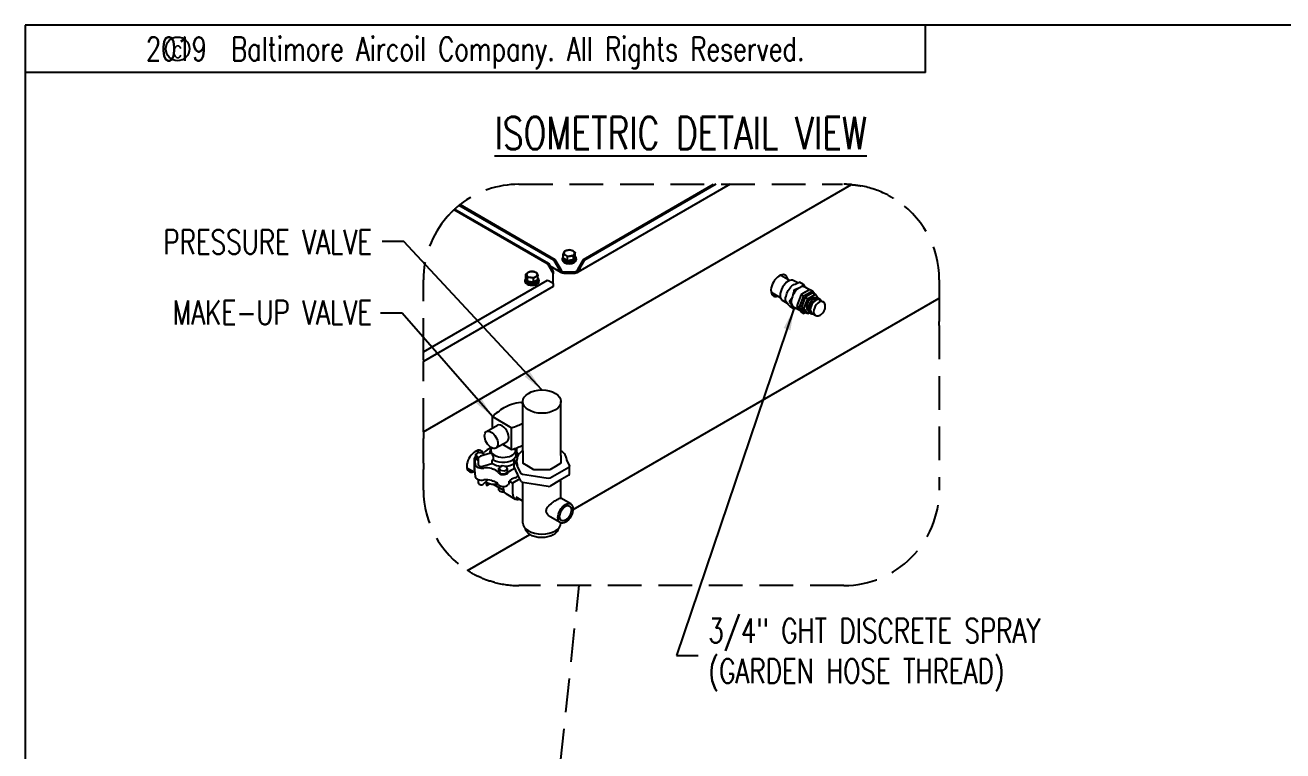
# Model space of a CAD drawing. Header units: millimetres. Extents: x 16200 to 32328, y 19251 to 29476.
# Drawn here: x 16200.5 to 16437.5, y 19649.6 to 19786.3 of the extents above; entities that cross this region are included whole.
import ezdxf
from ezdxf.enums import TextEntityAlignment as Align

# ---------------------------------------------------------------- set-up
doc = ezdxf.new("R2010")
doc.units = ezdxf.units.MM
doc.header["$LTSCALE"] = 5
doc.linetypes.add('HIDDEN', pattern=[9.525, 6.35, -3.175])
doc.layers.add('WS-NO-CONTROL', color=3, linetype='Continuous')
doc.styles.add('ROMANS', font='romans.shx', dxfattribs={"width": 0.75})
doc.styles.add('SUBMITTAL', font='romans.shx', dxfattribs={"width": 0.75})
doc.dimstyles.new('SUBMITTAL', dxfattribs={"dimtxt": 0.09375, "dimasz": 0.09375, "dimexe": 0.03125, "dimexo": 0.0625, "dimgap": 0.0625, "dimtad": 0, "dimdec": 4, "dimzin": 4, "dimdsep": 46, "dimlunit": 4, "dimtxsty": 'SUBMITTAL', "dimcen": 0.09375, "dimclre": 6, "dimadec": 0, "dimazin": 0, "dimtfac": 1, "dimtdec": 0, "dimtofl": 0, "dimtmove": 0, "dimatfit": 3, "dimfxl": 0, "dimfrac": 2, "dimtolj": 1, "dimtzin": 4, "dimarcsym": 0})

# ---------------------------------------------------------------- blocks, each defined once
blk = doc.blocks.new('BORDER')
for p, q in [((1, 1), (0, 1)), ((0, 1), (0, 0))]:
    blk.add_line(p, q)
blk = doc.blocks.new('copyr0')
for q in [(2.375, 0), (0, -0.125)]:
    blk.add_line((2.375, -0.125), q)
at = {"color": 6}
blk.add_circle((0.4022, -0.0625), 0.0312, dxfattribs=at)
at = {"color": 6, "style": 'ROMANS', "width": 0.75}
blk.add_text('2019  Baltimore Aircoil Company. All Rights Reserved.', height=0.0625, dxfattribs=at).set_placement((1.1875, -0.0938), align=Align.CENTER)
blk.add_text('c', height=0.0469, dxfattribs=at).set_placement((0.4018, -0.0625), align=Align.MIDDLE)

msp = doc.modelspace()

# ---------------------------------------------------------------- linework, layer by layer
at = {"layer": 'WS-NO-CONTROL'}
for p, q in [((16275.5112, 19709.6992), (16356.1974, 19756.2834)), ((16333.2948, 19756.3448), (16304.6289, 19739.7945)), ((16305.6827, 19742.1949), (16330.191, 19756.3448)), ((16330.5919, 19756.3448), (16305.8831, 19742.0792)), ((16298.8677, 19741.3849), (16281.2723, 19751.5436)), ((16281.4272, 19751.6856), (16299.0682, 19741.5006)), ((16300.0704, 19742.0792), (16282.236, 19752.3759)), ((16282.4048, 19752.5099), (16300.2708, 19742.1949)), ((16300.2708, 19742.1949), (16300.0704, 19742.0792)), ((16300.0704, 19742.0792), (16300.9723, 19740.5169)), ((16300.2708, 19742.1949), (16301.3732, 19740.2855)), ((16301.6555, 19742.3223), (16301.6555, 19742.1371)), ((16301.7527, 19742.5986), (16301.7527, 19742.3223)), ((16301.8484, 19742.4243), (16301.8484, 19743.1383)), ((16302.2614, 19742.1859), (16301.8484, 19742.4243)), ((16302.6744, 19741.9474), (16302.2614, 19742.1859)), ((16302.6744, 19741.9474), (16302.6744, 19742.6614)), ((16303.2386, 19742.0347), (16302.6744, 19741.9474)), ((16303.8027, 19742.122), (16303.2386, 19742.0347)), ((16303.8027, 19742.122), (16303.8027, 19742.836)), ((16303.9539, 19742.4477), (16303.8027, 19742.122)), ((16304.105, 19742.7734), (16303.9539, 19742.4477)), ((16304.105, 19742.7734), (16304.105, 19743.4874)), ((16304.2007, 19742.5986), (16304.2007, 19742.3223)), ((16304.2979, 19742.3223), (16304.2979, 19742.1371)), ((16304.5802, 19740.2855), (16305.6827, 19742.1949)), ((16304.9811, 19740.5169), (16305.8831, 19742.0792)), ((16305.6827, 19742.1949), (16305.8831, 19742.0792)), ((16294.833, 19738.7231), (16294.833, 19739.437)), ((16299.0682, 19741.5006), (16298.8677, 19741.3849)), ((16298.8677, 19741.3849), (16299.9701, 19739.4754)), ((16299.0682, 19741.5006), (16299.9701, 19739.9383)), ((16301.3246, 19739.7945), (16299.4175, 19740.8956)), ((16299.9701, 19739.9383), (16299.9701, 19739.4754)), ((16299.9701, 19738.5496), (16299.9701, 19739.4754)), ((16300.9723, 19740.5169), (16300.9723, 19740.2855)), ((16302.175, 19739.8226), (16303.7785, 19739.8226)), ((16302.175, 19739.5911), (16303.7785, 19739.5911)), ((16304.9811, 19740.5169), (16304.9811, 19740.2855)), ((16275.5112, 19724.7754), (16298.8677, 19738.2603)), ((16299.9701, 19737.1048), (16275.5112, 19722.9834)), ((16294.6401, 19738.2719), (16294.6401, 19738.0867)), ((16294.7373, 19738.5482), (16294.7373, 19738.2719)), ((16294.9842, 19738.3974), (16294.833, 19738.7231)), ((16295.1354, 19738.0716), (16294.9842, 19738.3974)), ((16295.1354, 19738.0716), (16295.1354, 19738.7856)), ((16295.6995, 19737.9844), (16295.1354, 19738.0716)), ((16296.2637, 19737.8971), (16295.6995, 19737.9844)), ((16296.2637, 19737.8971), (16296.2637, 19738.6111)), ((16296.6767, 19738.1355), (16296.2637, 19737.8971)), ((16297.0896, 19738.374), (16296.6767, 19738.1355)), ((16297.0896, 19738.374), (16297.0896, 19739.088)), ((16297.1853, 19738.5591), (16297.1853, 19738.2719)), ((16297.2825, 19738.2719), (16297.2825, 19738.0867)), ((16299.0682, 19738.1446), (16298.8677, 19738.2603)), ((16299.9701, 19737.6238), (16299.0682, 19738.1446)), ((16299.9701, 19737.6238), (16299.9701, 19738.5496)), ((16299.9701, 19737.6238), (16299.9701, 19737.3924)), ((16299.9701, 19737.3924), (16299.9701, 19737.1048)), ((16342.8738, 19739.2402), (16344.6117, 19738.2369)), ((16346.0387, 19737.7663), (16345.3188, 19738.1819)), ((16347.0971, 19737.443), (16346.3517, 19737.8733)), ((16348.2539, 19736.4874), (16347.4317, 19736.9621)), ((16303.7059, 19695.0602), (16372.7112, 19734.9004)), ((16341.0198, 19736.029), (16342.7577, 19735.0256)), ((16346.6991, 19735.5897), (16345.8724, 19733.459)), ((16346.3497, 19733.1834), (16347.1764, 19735.3141)), ((16348.3525, 19736.5443), (16346.6991, 19735.5897)), ((16346.6991, 19735.5897), (16347.1764, 19735.3141)), ((16347.4463, 19735.0647), (16346.7303, 19733.2194)), ((16347.1764, 19735.3141), (16348.8298, 19736.2687)), ((16347.2076, 19732.9439), (16347.9236, 19734.7891)), ((16348.8782, 19735.8914), (16347.4463, 19735.0647)), ((16347.4463, 19735.0647), (16347.9236, 19734.7891)), ((16347.9236, 19734.7891), (16349.3555, 19735.6158)), ((16348.3525, 19736.5443), (16348.8298, 19736.2687)), ((16348.8298, 19736.2687), (16349.2432, 19735.6807)), ((16348.8782, 19735.8914), (16349.3555, 19735.6158)), ((16349.3862, 19734.8983), (16349.3145, 19734.9397)), ((16349.3555, 19735.6158), (16349.8772, 19734.8736)), ((16349.9043, 19734.859), (16350.2225, 19734.6753)), ((16350.1663, 19734.5779), (16350.8027, 19734.2104)), ((16344.1189, 19733.8864), (16343.1588, 19734.4407)), ((16345.3334, 19732.8975), (16344.588, 19733.3278)), ((16346.5644, 19732.4745), (16345.2717, 19733.2209)), ((16345.8724, 19733.459), (16346.6991, 19732.2829)), ((16345.8724, 19733.459), (16346.3497, 19733.1834)), ((16347.1764, 19732.0073), (16346.3497, 19733.1834)), ((16346.6991, 19732.2829), (16347.1764, 19732.0073)), ((16346.7303, 19733.2194), (16347.2076, 19732.9439)), ((16346.7303, 19733.2194), (16347.4463, 19732.2009)), ((16347.479, 19732.182), (16347.1764, 19732.0073)), ((16347.9236, 19731.9253), (16347.2076, 19732.9439)), ((16347.9236, 19731.9253), (16347.4463, 19732.2009)), ((16348.3053, 19732.1458), (16347.9236, 19731.9253)), ((16348.0362, 19732.5601), (16347.9645, 19732.6015)), ((16348.3293, 19732.131), (16348.6475, 19731.9473)), ((16348.7038, 19732.0447), (16349.3402, 19731.6773)), ((16294.2233, 19715.0261), (16293.8494, 19715.242)), ((16294.2233, 19706.1183), (16294.2233, 19715.3957)), ((16301.4233, 19706.1183), (16301.4233, 19715.3957)), ((16287.3924, 19709.752), (16289.4416, 19710.9351)), ((16288.5329, 19710.4105), (16288.5329, 19712.565)), ((16288.5329, 19712.565), (16292.1324, 19710.4868)), ((16292.1324, 19706.3599), (16292.1324, 19710.4868)), ((16285.5631, 19706.1519), (16286.2364, 19705.7632)), ((16288.1129, 19705.6593), (16288.1129, 19706.1477)), ((16289.1744, 19706.6655), (16291.2236, 19707.8486)), ((16290.3887, 19707.3666), (16292.1324, 19706.3599)), ((16293.0462, 19706.4636), (16293.0462, 19705.7582)), ((16294.2233, 19706.1183), (16294.2233, 19705.2574)), ((16301.4233, 19705.2574), (16301.4233, 19706.1183)), ((16285.1483, 19703.4464), (16285.1483, 19704.7574)), ((16285.1496, 19704.7284), (16285.2525, 19703.5351)), ((16285.1496, 19704.7284), (16285.1496, 19703.4175)), ((16285.9411, 19705.8089), (16285.3533, 19705.4695)), ((16285.3533, 19704.8816), (16285.3533, 19705.4695)), ((16285.3533, 19705.4695), (16285.5684, 19705.0058)), ((16285.3533, 19704.8816), (16285.5684, 19704.418)), ((16285.5684, 19704.418), (16285.5684, 19705.0058)), ((16285.5684, 19705.0058), (16285.9672, 19704.9441)), ((16285.5684, 19704.418), (16285.7963, 19704.3827)), ((16285.7963, 19704.5199), (16285.7963, 19703.5411)), ((16286.7442, 19705.6847), (16285.9411, 19705.8089)), ((16288.152, 19705.6708), (16286.2356, 19705.107)), ((16286.6861, 19703.2262), (16288.4025, 19703.7311)), ((16286.919, 19705.308), (16286.7442, 19705.6847)), ((16288.4025, 19704.2396), (16288.4025, 19703.7311)), ((16288.6523, 19704.4895), (16288.6022, 19704.4748)), ((16288.6523, 19704.7834), (16288.6523, 19704.4895)), ((16292.6115, 19704.6036), (16292.7123, 19704.8209)), ((16292.6115, 19703.1339), (16292.6115, 19704.6036)), ((16293.2593, 19703.2077), (16292.6115, 19704.6036)), ((16292.7123, 19704.8209), (16293.3142, 19705.1684)), ((16292.9729, 19705.3541), (16292.9729, 19705.6832)), ((16293.0983, 19703.9138), (16293.0983, 19704.2812)), ((16293.3048, 19705.5863), (16293.3048, 19705.163)), ((16294.2233, 19705.2574), (16294.2233, 19703.7877)), ((16295.2777, 19703.1789), (16294.2233, 19703.7877)), ((16301.4233, 19703.7877), (16300.3689, 19703.1789)), ((16301.4233, 19705.2574), (16301.4233, 19703.7877)), ((16302.5483, 19704.2729), (16303.0351, 19703.224)), ((16283.7091, 19702.9407), (16285.1835, 19702.0895)), ((16285.1483, 19702.5117), (16285.1483, 19703.4346)), ((16285.1496, 19703.4057), (16285.1496, 19702.4827)), ((16285.1496, 19702.4827), (16285.2525, 19701.2894)), ((16290.3277, 19703.2763), (16289.7399, 19702.9369)), ((16289.7399, 19702.349), (16289.7399, 19702.9369)), ((16289.7399, 19702.9369), (16289.955, 19702.4732)), ((16289.7399, 19702.349), (16289.955, 19701.8853)), ((16289.955, 19702.4732), (16290.7581, 19702.349)), ((16289.955, 19701.8853), (16290.7581, 19701.7611)), ((16291.1308, 19703.152), (16290.3277, 19703.2763)), ((16290.7581, 19702.349), (16291.346, 19702.6884)), ((16290.7581, 19701.7611), (16291.346, 19702.1005)), ((16291.346, 19702.6884), (16291.1308, 19703.152)), ((16291.346, 19702.1005), (16291.346, 19702.6884)), ((16293.2593, 19701.738), (16292.6115, 19703.1339)), ((16293.9071, 19701.8119), (16293.2593, 19703.2077)), ((16293.9071, 19700.3422), (16293.2593, 19701.738)), ((16294.1827, 19701.6528), (16293.9071, 19701.8119)), ((16296.6004, 19701.2787), (16294.1827, 19701.6528)), ((16296.3321, 19702.5701), (16295.2777, 19703.1789)), ((16297.8233, 19702.5701), (16296.3321, 19702.5701)), ((16299.3145, 19702.5701), (16297.8233, 19702.5701)), ((16300.3689, 19703.1789), (16299.3145, 19702.5701)), ((16301.1644, 19701.9848), (16299.3945, 19700.9629)), ((16302.9342, 19703.0066), (16301.1644, 19701.9848)), ((16302.9342, 19701.5369), (16301.1644, 19700.5151)), ((16303.0351, 19703.224), (16302.9342, 19703.0066)), ((16302.9342, 19701.5369), (16303.0351, 19701.7543)), ((16303.0351, 19701.7543), (16303.0351, 19703.224)), ((16285.7963, 19700.7264), (16285.7963, 19700.3188)), ((16286.8377, 19699.8827), (16287.6449, 19700.6776)), ((16287.3389, 19700.1074), (16287.3389, 19700.3763)), ((16288.0517, 19699.9258), (16287.4886, 19699.6007)), ((16287.5546, 19699.8457), (16287.5546, 19700.0525)), ((16288.6192, 19699.844), (16290.5981, 19698.7015)), ((16289.6429, 19699.253), (16289.6429, 19698.908)), ((16290.5429, 19699.3971), (16290.5429, 19699.1666)), ((16291.6338, 19699.9125), (16291.6338, 19700.418)), ((16292.2994, 19700.0338), (16291.6338, 19700.418)), ((16293.6802, 19700.831), (16292.2994, 19700.0338)), ((16292.2994, 19700.0338), (16292.2994, 19698.1526)), ((16293.9071, 19700.3422), (16294.1827, 19700.1831)), ((16296.6004, 19699.809), (16294.1827, 19700.1831)), ((16294.2233, 19692.5236), (16294.2233, 19700.1768)), ((16299.0181, 19700.9047), (16296.6004, 19701.2787)), ((16299.0181, 19699.435), (16296.6004, 19699.809)), ((16299.3945, 19700.9629), (16299.0181, 19700.9047)), ((16299.0181, 19699.435), (16299.3945, 19699.4933)), ((16301.1644, 19700.5151), (16299.3945, 19699.4933)), ((16301.4233, 19697.1925), (16301.4233, 19700.6646)), ((16291.0425, 19698.0625), (16292.7989, 19697.0484)), ((16294.2233, 19696.6729), (16292.9924, 19697.3836)), ((16303.2906, 19696.1145), (16301.4184, 19697.1953)), ((16301.2656, 19692.607), (16299.3934, 19693.6879)), ((16301.4233, 19692.5236), (16301.4233, 19692.5408)), ((16283.8178, 19683.5778), (16295.5753, 19690.366))]:
    msp.add_line(p, q, dxfattribs=at)
at = {"layer": 'WS-NO-CONTROL', "linetype": 'HIDDEN', "ltscale": 0.2}
for p, q in [((16293.5112, 19756.3448), (16354.4567, 19756.3448)), ((16275.5112, 19724.7754), (16275.5112, 19738.3448)), ((16372.7112, 19738.3448), (16372.7112, 19734.9004)), ((16372.7112, 19734.9004), (16372.7112, 19734.1656)), ((16372.7112, 19734.1656), (16372.7112, 19730.7853)), ((16372.7112, 19730.7853), (16372.7112, 19730.4913)), ((16372.7112, 19729.7413), (16372.7112, 19730.4913)), ((16372.7112, 19729.7413), (16372.7112, 19698.7448)), ((16275.5112, 19724.544), (16275.5112, 19724.7754)), ((16275.5112, 19723.271), (16275.5112, 19724.544)), ((16275.5112, 19723.271), (16275.5112, 19722.9834)), ((16275.5112, 19709.6992), (16275.5112, 19722.9834)), ((16275.5112, 19709.6992), (16275.5112, 19708.4529)), ((16275.5112, 19703.8204), (16275.5112, 19708.4529)), ((16275.5112, 19703.8204), (16275.5112, 19703.5623)), ((16275.5112, 19703.5623), (16275.5112, 19702.6278)), ((16275.5112, 19698.7448), (16275.5112, 19702.6278)), ((16354.7112, 19680.7448), (16293.5112, 19680.7448)), ((16296.4291, 19600.0476), (16304.8393, 19680.7448))]:
    msp.add_line(p, q, dxfattribs=at)
for centre, start, end in [((16293.5112, 19738.3448), 90, 128.098944), ((16354.7112, 19738.3448), 85.26407, 90), ((16354.7112, 19738.3448), 62.611793, 79.625283), ((16354.7112, 19738.3448), 0, 58.787499), ((16293.5112, 19738.3448), 132.839099, 136.478476), ((16293.5112, 19738.3448), 132.17013, 132.839099), ((16293.5112, 19738.3448), 128.784957, 132.17013), ((16293.5112, 19738.3448), 128.098944, 128.784957), ((16293.5112, 19738.3448), 139.089904, 180), ((16293.5112, 19698.7448), 180, 237.416949), ((16354.7112, 19698.7448), 270, 0), ((16293.5112, 19698.7448), 239.723687, 244.399473), ((16293.5112, 19698.7448), 247.421846, 251.181943), ((16293.5112, 19698.7448), 251.181943, 252.267622), ((16293.5112, 19698.7448), 255.127887, 270)]:
    msp.add_arc(centre, 18, start, end, dxfattribs=at)
at = {"layer": 'WS-NO-CONTROL'}
for centre, start, end in [((16286.4083, 19704.5199), 106.392547, 180), ((16286.4083, 19700.3188), 180, 314.5587)]:
    msp.add_arc(centre, 0.612, start, end, dxfattribs=at)
for centre, major_axis, ratio, start_param, end_param in [((16302.9767, 19743.3866), (-1.0116, 0), 0.57735027, 3.92699082, 4.97418837), ((16302.9767, 19742.3223), (-1.3212, 0), 0.57735027, 5.8969046, 9.81105867), ((16302.9767, 19742.5986), (-1.224, 0), 0.57735027, 5.88510836, 9.82285491), ((16302.9767, 19742.1371), (-1.3212, 0), 0.57735027, 0, 3.14159265), ((16302.9767, 19742.3223), (-1.224, 0), 0.57735027, 0, 3.14159265), ((16302.9767, 19743.3866), (-1.0116, 0), 0.57735027, 6.02138592, 7.06858347), ((16302.9767, 19743.3866), (-1.0116, 0), 0.57735027, 4.97418837, 6.02138592), ((16302.9767, 19742.5988), (-1.0116, 0), 0.57735027, 0.78010463, 0.7906917), ((16302.9767, 19743.3866), (1.0116, 0), 0.57735027, 3.92699082, 4.97418837), ((16302.9767, 19742.5988), (-1.0116, 0), 0.57735027, 1.82640879, 1.83878264), ((16302.9767, 19743.3866), (1.0116, 0), 0.57735027, 4.97418837, 6.02138592), ((16302.9767, 19743.3866), (1.0116, 0), 0.57735027, 6.02138592, 7.06858347), ((16302.9767, 19742.5988), (1.0116, 0), 0.57735027, 6.01818333, 6.02458851), ((16295.9613, 19739.3363), (-1.0116, 0), 0.57735027, 5.49778715, 6.5449847), ((16295.9613, 19739.3363), (-1.0116, 0), 0.57735027, 4.45058959, 5.49778715), ((16295.9613, 19739.3363), (1.0116, 0), 0.57735027, 0.26179939, 1.30899694), ((16295.9613, 19739.3363), (1.0116, 0), 0.57735027, 5.49778715, 6.5449847), ((16302.175, 19740.2855), (-1.2026, 0), 0.57735027, 0, 1.57079633), ((16302.175, 19740.2855), (-0.8018, 0), 0.57735027, 0, 1.57079633), ((16303.7785, 19740.2855), (0.8018, 0), 0.57735027, 4.71238898, 6.28318531), ((16303.7785, 19740.2855), (1.2026, 0), 0.57735027, 4.71238898, 6.28318531), ((16342.5842, 19737.2666), (-1.125, -1.9486), 0.57735027, 2.53923131, 6.88554665), ((16295.9613, 19738.2719), (-1.3212, 0), 0.57735027, 5.8969046, 9.97196545), ((16295.9613, 19738.0867), (-1.3212, 0), 0.57735027, 0, 3.14159267), ((16295.9613, 19738.5482), (-1.224, 0), 0.57735027, 5.88510836, 9.42477796), ((16295.9613, 19738.2719), (-1.224, 0), 0.57735027, 0, 3.14159265), ((16295.9613, 19738.5485), (-1.0116, 0), 0.57735027, 0.2585968, 0.26500198), ((16295.9613, 19739.3363), (-1.0116, 0), 0.57735027, 0.26179939, 1.30899694), ((16295.9613, 19738.5485), (-1.0116, 0), 0.57735027, 1.30281001, 1.31518387), ((16295.9613, 19739.3363), (1.0116, 0), 0.57735027, 4.45058959, 5.49778715), ((16295.9613, 19738.5485), (-1.0116, 0), 0.57735027, 2.35090096, 2.36148802), ((16344.2388, 19736.3113), (1.08, 1.8706), 0.57735027, 0, 3.14159265), ((16346.3517, 19735.0915), (1.08, 1.8706), 0.57735027, 0, 0.78540191), ((16346.3517, 19735.0915), (-1.08, -1.8706), 0.57735027, 4.97419212, 6.02138967), ((16346.3517, 19735.0915), (-1.08, -1.8706), 0.57735027, 3.92699456, 4.97419212), ((16347.4463, 19734.4595), (0.9611, 1.6646), 0.57735027, 0.68519071, 0.88561311), ((16347.4228, 19734.4731), (0.9445, 1.6359), 0.57735027, 0.68431314, 0.69824231), ((16348.6395, 19733.7706), (0.675, 1.1691), 0.57735027, 0, 3.14159265), ((16349.1168, 19733.495), (0.7875, 1.364), 0.57735027, 0, 3.14159265), ((16349.435, 19733.3113), (0.7875, 1.364), 0.57735027, 5.9029341, 9.80502917), ((16349.435, 19733.3113), (0.7313, 1.2666), 0.57735027, 0, 3.14159265), ((16346.3517, 19735.0915), (-1.08, -1.8706), 0.57735027, 6.02138967, 6.28318531), ((16350.0714, 19732.9439), (0.7313, 1.2666), 0.57735027, 0, 3.14159267), ((16299.6018, 19709.0332), (-12.6468, 0), 0.57735027, 5.49778714, 5.7783122), ((16295.5396, 19711.3785), (-6.9019, 0), 0.57735027, 4.95979752, 5.49778714), ((16290.3326, 19709.3919), (-0.891, 1.5433), 0.57735027, 3.14159265, 6.28318531), ((16286.1026, 19716.827), (12.528, 0), 0.57735027, 5.21452942, 5.4176115), ((16285.2736, 19704.1783), (-1.125, -1.9486), 0.57735027, 2.70646756, 6.88554665), ((16290.5429, 19704.7574), (4.05, 0), 0.57735027, 2.15921739, 2.66398041), ((16290.5429, 19706.2359), (-2.322, 0), 0.57735027, 5.92365219, 6.75442421), ((16290.5429, 19706.2359), (2.322, 0), 0.57735027, 3.61283155, 6.48195269), ((16286.1026, 19712.7001), (12.528, 0), 0.57735027, 5.21452942, 5.4176115), ((16293.114, 19707.7203), (-2.133, 0), 0.57735027, 1.33652009, 1.43216292), ((16286.1563, 19704.7574), (-1.008, 0), 0.57735027, 5.63417473, 6.33294226), ((16285.3476, 19706.3099), (-1.8, 0), 0.57735027, 2.46832029, 2.66398041), ((16288.4515, 19703.6756), (-0.108, 0), 0.57735027, 3.87213801, 5.18362788), ((16290.5429, 19704.7574), (-2.7, 0), 0.57735027, 0.73054536, 1.44839235), ((16288.7013, 19704.4339), (-0.1075, 0.0804), 0.1338253, 4.00026451, 5.28342296), ((16290.5429, 19705.3541), (-2.43, 0), 0.57735027, 0.77205137, 2.59851969), ((16290.5429, 19704.7574), (-2.7, 0), 0.57735027, 1.66191712, 2.44359522), ((16290.5429, 19705.3541), (2.43, 0), 0.57735027, 5.94881394, 6.28318531), ((16293.114, 19706.9266), (2.025, 0), 0.57735027, 4.67893845, 4.70473196), ((16297.8233, 19703.9138), (-4.725, 0), 0.57735027, 0, 0.26179939), ((16286.1563, 19703.4346), (-1.008, 0), 0.57735027, 6.27308361, 6.33294226), ((16286.1563, 19703.4464), (-1.008, 0), 0.57735027, 0, 0.04975695), ((16286.1563, 19702.5117), (-1.008, 0), 0.57735027, 0, 0.04975695), ((16286.5109, 19703.5713), (-1.26, 0), 0.57735027, 0.04975695, 1.88315907), ((16286.4083, 19703.5411), (-0.612, 0), 0.57735027, 0, 2.04203523), ((16287.4513, 19701.8901), (1.8, 0), 0.57735027, 1.01393178, 1.88315907), ((16290.5429, 19704.7574), (4.05, 0), 0.57735027, 4.15560086, 4.23475746), ((16287.8539, 19701.7578), (1.8, 0), 0.57735027, 0.29215696, 1.09322745), ((16290.5429, 19702.2248), (-1.008, 0), 0.57735027, 0.29215696, 2.68102725), ((16294.6385, 19701.0516), (3.564, 0), 0.57735027, 2.13874554, 2.68102725), ((16290.5429, 19704.7574), (4.05, 0), 0.57735027, 5.28033819, 5.29322115), ((16290.5429, 19703.0172), (4.05, 0), 0.57735027, 5.28033819, 5.48995248), ((16286.5109, 19701.3256), (-1.26, 0), 0.57735027, 0.04975695, 1.88315907), ((16287.4513, 19699.6444), (1.8, 0), 0.57735027, 1.01394955, 1.88315907), ((16290.5429, 19701.1891), (3.1927, 0.7697), 0.349506, 3.45941522, 4.3129046), ((16290.5429, 19702.5117), (4.05, 0), 0.57735027, 4.15559296, 4.23476386), ((16287.8539, 19699.5121), (1.8, 0), 0.57735027, 0.29215696, 1.09321305), ((16290.5429, 19699.9791), (-1.008, 0), 0.57735027, 0.29215696, 2.68102725), ((16292.2485, 19700.1513), (-1.206, -2.0889), 0.57735027, 5.49778715, 6.28318531), ((16294.6385, 19698.8059), (3.564, 0), 0.57735027, 2.5737772, 2.68102725), ((16294.6385, 19699.3114), (-3.564, 0), 0.57735027, 5.28033819, 5.71536986), ((16290.5429, 19698.908), (-0.9, 0), 0.57735027, 0, 1.76675373), ((16294.0049, 19699.1373), (-1.206, -2.0889), 0.57735027, 5.49778715, 6.85752312), ((16297.8233, 19692.5236), (-3.6, 0), 0.57735027, 0, 3.14159265)]:
    msp.add_ellipse(centre, major_axis=major_axis, ratio=ratio, start_param=start_param, end_param=end_param, dxfattribs=at)
for centre, major_axis, ratio in [((16297.8233, 19715.3957), (3.6, 0), 0.611602), ((16297.8233, 19715.3957), (3.6, 0), 0.611602), ((16288.2834, 19708.2088), (-0.891, 1.5433), 0.57735027), ((16302.2781, 19694.3607), (1.0125, 1.7537), 0.57735027), ((16302.2781, 19694.3607), (0.7875, 1.364), 0.57735027)]:
    msp.add_ellipse(centre, major_axis=major_axis, ratio=ratio, dxfattribs=at)
at = {"layer": 'WS-NO-CONTROL', "linetype": 'HIDDEN', "ltscale": 0.2}
for points, knots in [([(16356.1974, 19756.2834), (16356.349, 19756.2708), (16356.5094, 19756.2555), (16356.8219, 19756.2213), (16356.9735, 19756.2026), (16357.2616, 19756.1639), (16357.4216, 19756.1402), (16357.7141, 19756.0932), (16357.8465, 19756.07), (16357.9528, 19756.0505)], [2.96468292, 2.96468292, 2.96468292, 2.96468292, 3.2889313, 3.2889313, 3.61317968, 3.61317968, 3.9939755, 3.9939755, 4.37477132, 4.37477132, 4.37477132, 4.37477132]), ([(16362.9915, 19754.3272), (16362.9929, 19754.3265), (16362.9942, 19754.3258), (16363.0609, 19754.2912), (16363.1201, 19754.26), (16363.2022, 19754.2164), (16363.2252, 19754.204), (16363.2252, 19754.204)], [-0.549050745, -0.549050745, -0.549050745, -0.549050745, -0.543509705, -0.543509705, -0.271754853, -0.271754853, 0, 0, 0, 0]), ([(16363.2252, 19754.204), (16363.3095, 19754.1587), (16363.3932, 19754.1128), (16363.5795, 19754.0091), (16363.6901, 19753.9458), (16363.8865, 19753.8312), (16363.9721, 19753.7799), (16364.0391, 19753.7393)], [0.756586174, 0.756586174, 0.756586174, 0.756586174, 0.949779583, 0.949779583, 1.236618881, 1.236618881, 1.523458178, 1.523458178, 1.523458178, 1.523458178]), ([(16279.9079, 19750.1326), (16279.9406, 19750.1703), (16279.9833, 19750.2192), (16280.0784, 19750.3266), (16280.1308, 19750.3852), (16280.233, 19750.4978), (16280.2872, 19750.5567), (16280.3838, 19750.6605), (16280.4262, 19750.7054), (16280.4591, 19750.7401)], [0.34499086, 0.34499086, 0.34499086, 0.34499086, 0.499702617, 0.499702617, 0.654414373, 0.654414373, 0.825084247, 0.825084247, 0.99575412, 0.99575412, 0.99575412, 0.99575412]), ([(16284.4361, 19683.1999), (16284.4145, 19683.2126), (16284.3905, 19683.2267), (16284.3393, 19683.2569), (16284.3122, 19683.2729), (16284.2298, 19683.3221), (16284.1731, 19683.3564), (16284.0638, 19683.4232), (16284.0047, 19683.4599), (16283.8996, 19683.5257), (16283.8537, 19683.5549), (16283.8178, 19683.5778)], [1.422266145, 1.422266145, 1.422266145, 1.422266145, 1.487374135, 1.487374135, 1.552482125, 1.552482125, 1.682698105, 1.682698105, 1.838669382, 1.838669382, 1.99464066, 1.99464066, 1.99464066, 1.99464066]), ([(16286.6001, 19682.1245), (16286.5931, 19682.1273), (16286.5823, 19682.1319), (16286.5368, 19682.1509), (16286.4892, 19682.1709), (16286.3998, 19682.2091), (16286.3673, 19682.2232), (16286.2971, 19682.2537), (16286.2594, 19682.2702), (16286.1438, 19682.3214), (16286.0627, 19682.3581), (16285.9051, 19682.4305), (16285.8203, 19682.4704), (16285.7413, 19682.5082), (16285.7374, 19682.51), (16285.7335, 19682.5119)], [1.635597443, 1.635597443, 1.635597443, 1.635597443, 1.729010439, 1.729010439, 1.91200437, 1.91200437, 1.99898805, 1.99898805, 2.085971731, 2.085971731, 2.259939092, 2.259939092, 2.46879402, 2.46879402, 2.479743678, 2.479743678, 2.479743678, 2.479743678]), ([(16288.8913, 19681.3478), (16288.806, 19681.3704), (16288.7031, 19681.3985), (16288.4594, 19681.4677), (16288.3153, 19681.5104), (16288.1261, 19681.5692), (16288.0782, 19681.5843), (16288.0289, 19681.6)], [2.759704249, 2.759704249, 2.759704249, 2.759704249, 3.069307454, 3.069307454, 3.423771848, 3.423771848, 3.534647, 3.534647, 3.534647, 3.534647])]:
    msp.add_open_spline(points, degree=3, knots=knots, dxfattribs=at)
at = {"layer": 'WS-NO-CONTROL'}
for points in [[(16301.8484, 19743.1383), (16301.9294, 19743.3866), (16301.9996, 19743.5378)], [(16302.2614, 19742.9736), (16302.0698, 19743.0843), (16301.8484, 19743.1383)], [(16301.9996, 19743.5378), (16302.0698, 19743.6889), (16302.1508, 19743.7897)], [(16302.1508, 19743.7897), (16302.4531, 19743.9103), (16302.7149, 19743.9508)], [(16302.6744, 19742.6614), (16302.4531, 19742.863), (16302.2614, 19742.9736)], [(16303.2386, 19742.8225), (16302.9767, 19742.782), (16302.6744, 19742.6614)], [(16302.7149, 19743.9508), (16302.9767, 19743.9913), (16303.2791, 19743.9643)], [(16303.8027, 19742.836), (16303.5004, 19742.863), (16303.2386, 19742.8225)], [(16303.2791, 19743.9643), (16303.5004, 19743.9103), (16303.692, 19743.7996)], [(16303.692, 19743.7996), (16303.8837, 19743.6889), (16304.105, 19743.4874)], [(16303.9539, 19743.2354), (16303.8837, 19743.0843), (16303.8027, 19742.836)], [(16304.105, 19743.4874), (16304.024, 19743.3866), (16303.9539, 19743.2354)], [(16294.833, 19739.437), (16295.0544, 19739.6386), (16295.246, 19739.7493)], [(16294.9842, 19739.1851), (16294.9141, 19739.3363), (16294.833, 19739.437)], [(16295.246, 19739.7493), (16295.4377, 19739.8599), (16295.659, 19739.9139)], [(16295.659, 19739.9139), (16295.9613, 19739.9409), (16296.2232, 19739.9004)], [(16296.2232, 19739.9004), (16296.485, 19739.8599), (16296.7873, 19739.7394)], [(16296.7873, 19739.7394), (16296.8683, 19739.6386), (16296.9385, 19739.4874)], [(16296.9385, 19739.4874), (16297.0086, 19739.3363), (16297.0896, 19739.088)], [(16295.1354, 19738.7856), (16295.0544, 19739.0339), (16294.9842, 19739.1851)], [(16295.6995, 19738.7721), (16295.4377, 19738.8126), (16295.1354, 19738.7856)], [(16296.2637, 19738.6111), (16295.9613, 19738.7316), (16295.6995, 19738.7721)], [(16296.6767, 19738.9233), (16296.485, 19738.8126), (16296.2637, 19738.6111)], [(16297.0896, 19739.088), (16296.8683, 19739.0339), (16296.6767, 19738.9233)]]:
    msp.add_rational_spline(points, [1, 1.0379548493, 1], degree=2, dxfattribs=at)
for points in [[(16344.588, 19736.8551), (16344.8244, 19737.1023), (16345.0656, 19737.2883), (16345.3334, 19737.443)], [(16345.3334, 19737.443), (16345.6013, 19737.5976), (16345.9235, 19737.7369), (16346.3517, 19737.8733)], [(16347.0971, 19737.443), (16346.8607, 19737.1957), (16346.6195, 19737.0098), (16346.3517, 19736.8551)], [(16347.5662, 19736.8844), (16347.4474, 19737.0403), (16347.2967, 19737.2207), (16347.0971, 19737.443)], [(16343.7062, 19734.5824), (16343.7764, 19735.066), (16343.8768, 19735.4523), (16344.0107, 19735.7975)], [(16344.0107, 19734.0339), (16343.8767, 19734.2245), (16343.7765, 19734.4012), (16343.7062, 19734.5824)], [(16344.0107, 19735.7975), (16344.1447, 19736.1427), (16344.3259, 19736.4822), (16344.588, 19736.8551)], [(16345.0289, 19735.2096), (16344.895, 19734.8644), (16344.7137, 19734.5249), (16344.4516, 19734.152)], [(16345.3334, 19736.4247), (16345.2632, 19735.9411), (16345.1629, 19735.5548), (16345.0289, 19735.2096)], [(16346.3517, 19736.8551), (16346.0838, 19736.7004), (16345.7616, 19736.5612), (16345.3334, 19736.4247)], [(16347.4338, 19736.0216), (16347.4689, 19736.0415), (16347.504, 19736.0599), (16347.5391, 19736.0767)], [(16344.588, 19733.3278), (16344.3259, 19733.6197), (16344.1447, 19733.8432), (16344.0107, 19734.0339)], [(16344.4516, 19734.152), (16344.7138, 19733.8602), (16344.895, 19733.6366), (16345.029, 19733.446)], [(16345.029, 19733.446), (16345.1629, 19733.2554), (16345.2632, 19733.0786), (16345.3334, 19732.8975)], [(16345.3334, 19732.8975), (16345.4458, 19732.9333), (16345.5497, 19732.9689), (16345.6464, 19733.0045)], [(16288.7797, 19704.3923), (16288.787, 19704.3854), (16288.7946, 19704.3797), (16288.8019, 19704.3753)]]:
    msp.add_open_spline(points, degree=3, dxfattribs=at)
for points, knots in [([(16349.3402, 19731.6773), (16349.4252, 19731.6282), (16349.5194, 19731.5958), (16349.7166, 19731.5639), (16349.8191, 19731.5672), (16350.0372, 19731.606), (16350.1504, 19731.6487), (16350.385, 19731.7738), (16350.5032, 19731.8633), (16350.7223, 19732.0744), (16350.8224, 19732.1975), (16350.9934, 19732.4614), (16351.0646, 19732.602), (16351.1738, 19732.8926), (16351.2116, 19733.0427), (16351.2448, 19733.3445), (16351.2404, 19733.4967), (16351.174, 19733.7739), (16351.119, 19733.901), (16350.9696, 19734.09), (16350.8916, 19734.1591), (16350.8027, 19734.2104)], [3.88833043, 3.88833043, 3.88833043, 3.88833043, 4.10436771, 4.10436771, 4.34062085, 4.34062085, 4.63564015, 4.63564015, 4.99656224, 4.99656224, 5.37042368, 5.37042368, 5.73885462, 5.73885462, 6.10960216, 6.10960216, 6.48300839, 6.48300839, 6.8041574, 6.8041574, 7.02992308, 7.02992308, 7.02992308, 7.02992308]), ([(16288.3178, 19706.7345), (16288.2276, 19706.6116), (16288.1649, 19706.4789), (16288.1201, 19706.2777), (16288.1129, 19706.2127), (16288.1129, 19706.1477)], [3.526293033, 3.526293033, 3.526293033, 3.526293033, 3.799338246, 3.799338246, 3.926990816, 3.926990816, 3.926990816, 3.926990816]), ([(16292.9176, 19706.6308), (16292.9222, 19706.6289), (16292.9268, 19706.6269), (16292.9313, 19706.6248), (16292.9419, 19706.6197), (16292.9521, 19706.614), (16292.9619, 19706.6075), (16292.967, 19706.6041), (16292.972, 19706.6004), (16292.9768, 19706.5966), (16292.9877, 19706.5879), (16292.9978, 19706.5782), (16293.0067, 19706.5676), (16293.0091, 19706.5648), (16293.0114, 19706.5619), (16293.0136, 19706.5589), (16293.0231, 19706.546), (16293.0309, 19706.5319), (16293.0364, 19706.5173), (16293.0368, 19706.516), (16293.0373, 19706.5147), (16293.0378, 19706.5134), (16293.0433, 19706.4974), (16293.0462, 19706.4809), (16293.0462, 19706.4636)], [0.286270104, 0.286270104, 0.286270104, 0.286270104, 0.333333333, 0.333333333, 0.333333333, 0.442521533, 0.442521533, 0.442521533, 0.5, 0.5, 0.5, 0.631370012, 0.631370012, 0.631370012, 0.666666667, 0.666666667, 0.666666667, 0.819897286, 0.819897286, 0.819897286, 0.833333333, 0.833333333, 0.833333333, 1, 1, 1, 1]), ([(16294.2233, 19706.1891), (16294.1224, 19706.1163), (16294.0268, 19706.0399), (16293.642, 19705.6973), (16293.4096, 19705.3952), (16293.1563, 19704.8138), (16293.0983, 19704.5479), (16293.0983, 19704.2812)], [6.393328134, 6.393328134, 6.393328134, 6.393328134, 6.493352639, 6.493352639, 6.822220059, 6.822220059, 7.06858347, 7.06858347, 7.06858347, 7.06858347]), ([(16302.5483, 19704.2812), (16302.5483, 19704.5748), (16302.4777, 19704.8672), (16302.2061, 19705.4311), (16301.9964, 19705.6992), (16301.6386, 19706.0248), (16301.5342, 19706.1091), (16301.4233, 19706.1891)], [3.926990816, 3.926990816, 3.926990816, 3.926990816, 4.198217954, 4.198217954, 4.492352561, 4.492352561, 4.602246152, 4.602246152, 4.602246152, 4.602246152]), ([(16288.152, 19705.6708), (16288.155, 19705.6716), (16288.1583, 19705.6725), (16288.1619, 19705.6732), (16288.1701, 19705.6749), (16288.1797, 19705.6762), (16288.1908, 19705.677), (16288.2019, 19705.6777), (16288.2146, 19705.678), (16288.2288, 19705.6775), (16288.243, 19705.677), (16288.2588, 19705.6758), (16288.2761, 19705.6738), (16288.2934, 19705.6717), (16288.3123, 19705.6689), (16288.3328, 19705.6649), (16288.3532, 19705.661), (16288.3752, 19705.656), (16288.3988, 19705.6498), (16288.4224, 19705.6436), (16288.4475, 19705.6362), (16288.474, 19705.6273)], [0.195077611, 0.195077611, 0.195077611, 0.195077611, 0.25, 0.25, 0.25, 0.375, 0.375, 0.375, 0.5, 0.5, 0.5, 0.625, 0.625, 0.625, 0.75, 0.75, 0.75, 0.875, 0.875, 0.875, 1, 1, 1, 1]), ([(16288.6022, 19704.4748), (16288.5883, 19704.4707), (16288.5601, 19704.4599), (16288.515, 19704.4335), (16288.471, 19704.3957), (16288.4331, 19704.3473), (16288.408, 19704.2922), (16288.4024, 19704.2572), (16288.4025, 19704.2396)], [0.000000094, 0.000000094, 0.000000094, 0.000000094, 0.166666667, 0.333333333, 0.5, 0.666666667, 0.833333333, 1, 1, 1, 1]), ([(16288.474, 19705.6273), (16288.4709, 19705.6096), (16288.4684, 19705.5913), (16288.4666, 19705.5728), (16288.4649, 19705.5543), (16288.4638, 19705.5356), (16288.4634, 19705.5168), (16288.463, 19705.498), (16288.4633, 19705.4791), (16288.4642, 19705.4604), (16288.4652, 19705.4416), (16288.4669, 19705.423), (16288.4692, 19705.4048), (16288.4715, 19705.3865), (16288.4745, 19705.3686), (16288.4781, 19705.3512), (16288.4817, 19705.3338), (16288.4859, 19705.3169), (16288.4907, 19705.3004), (16288.4956, 19705.284), (16288.501, 19705.2681), (16288.5071, 19705.2529), (16288.5131, 19705.2378), (16288.5197, 19705.2234), (16288.5269, 19705.2097)], [0, 0, 0, 0, 0.125, 0.125, 0.125, 0.25, 0.25, 0.25, 0.375, 0.375, 0.375, 0.5, 0.5, 0.5, 0.625, 0.625, 0.625, 0.75, 0.75, 0.75, 0.875, 0.875, 0.875, 1, 1, 1, 1]), ([(16288.5269, 19705.2097), (16288.5453, 19705.1745), (16288.5797, 19705.1025), (16288.6205, 19704.9917), (16288.6464, 19704.8835), (16288.6523, 19704.8157), (16288.6523, 19704.7834)], [0.000000235, 0.000000235, 0.000000235, 0.000000235, 0.25, 0.5, 0.75, 1, 1, 1, 1]), ([(16292.9729, 19705.6832), (16292.9783, 19705.6901), (16292.9842, 19705.6971), (16293.0073, 19705.7234), (16293.0264, 19705.7419), (16293.0459, 19705.7579), (16293.0461, 19705.758), (16293.0462, 19705.7582)], [0.2147724008, 0.2147724008, 0.2147724008, 0.2147724008, 0.2322585153, 0.2322585153, 0.2801069847, 0.2801069847, 0.2805526572, 0.2805526572, 0.2805526572, 0.2805526572]), ([(16293.0985, 19705.7575), (16293.1188, 19705.7574), (16293.1376, 19705.7551), (16293.155, 19705.7511), (16293.1723, 19705.7471), (16293.1882, 19705.7415), (16293.2022, 19705.7349), (16293.2162, 19705.7284), (16293.2284, 19705.7209), (16293.239, 19705.7129), (16293.2495, 19705.7049), (16293.2585, 19705.6963), (16293.2661, 19705.6877), (16293.2737, 19705.679), (16293.2799, 19705.6701), (16293.2849, 19705.6612), (16293.2899, 19705.6524), (16293.2938, 19705.6436), (16293.2968, 19705.635), (16293.2997, 19705.6264), (16293.3017, 19705.618), (16293.303, 19705.6098), (16293.3043, 19705.6017), (16293.3048, 19705.5939), (16293.3048, 19705.5863)], [0.000001114, 0.000001114, 0.000001114, 0.000001114, 0.125, 0.125, 0.125, 0.25, 0.25, 0.25, 0.375, 0.375, 0.375, 0.5, 0.5, 0.5, 0.625, 0.625, 0.625, 0.75, 0.75, 0.75, 0.875, 0.875, 0.875, 1, 1, 1, 1]), ([(16293.5833, 19701.0399), (16293.4588, 19701.2079), (16293.3531, 19701.3899), (16293.2202, 19701.7099), (16293.1785, 19701.841), (16293.1492, 19701.9753)], [5.093619415, 5.093619415, 5.093619415, 5.093619415, 5.262407386, 5.262407386, 5.372229023, 5.372229023, 5.372229023, 5.372229023]), ([(16287.339, 19700.1074), (16287.339, 19700.0611), (16287.34, 19700.0159), (16287.3472, 19699.8819), (16287.3582, 19699.8017), (16287.3871, 19699.6892), (16287.4059, 19699.6447), (16287.4486, 19699.5944), (16287.4723, 19699.5888), (16287.5095, 19699.6153), (16287.5259, 19699.6427), (16287.5485, 19699.727), (16287.5546, 19699.7839), (16287.5546, 19699.8457)], [1.93909045, 1.93909045, 1.93909045, 1.93909045, 2.04405883, 2.04405883, 2.26773065, 2.26773065, 2.46091271, 2.46091271, 2.65409477, 2.65409477, 2.81447091, 2.81447091, 2.97484705, 2.97484705, 2.97484705, 2.97484705]), ([(16287.5546, 19700.0525), (16287.5546, 19700.0679), (16287.5561, 19700.0819), (16287.5621, 19700.1027), (16287.5667, 19700.1094), (16287.5773, 19700.1155), (16287.5842, 19700.1151), (16287.5926, 19700.1103), (16287.5934, 19700.1098), (16287.5942, 19700.1093)], [-0.325192188, -0.325192188, -0.325192188, -0.325192188, -0.285210942, -0.285210942, -0.245229696, -0.245229696, -0.203561992, -0.203561992, -0.199248086, -0.199248086, -0.199248086, -0.199248086]), ([(16298.6582, 19694.7973), (16298.6582, 19694.9005), (16298.6747, 19695.0038), (16298.7371, 19695.2043), (16298.7823, 19695.3016), (16298.9299, 19695.5484), (16299.0499, 19695.6934), (16299.3218, 19695.9688), (16299.4735, 19696.0995), (16299.8395, 19696.3869), (16300.0592, 19696.5397), (16300.4905, 19696.8195), (16300.6993, 19696.9437), (16301.0224, 19697.1156), (16301.1449, 19697.1707), (16301.3184, 19697.2189), (16301.3768, 19697.2194), (16301.4183, 19697.1954)], [0, 0, 0, 0, 0.25623617, 0.25623617, 0.50766987, 0.50766987, 0.91380576, 0.91380576, 1.31600995, 1.31600995, 1.84144859, 1.84144859, 2.39712602, 2.39712602, 2.88558018, 2.88558018, 3.31335505, 3.31335505, 3.31335505, 3.31335505]), ([(16299.3933, 19693.6879), (16299.282, 19693.7521), (16299.1774, 19693.8294), (16298.8738, 19694.1132), (16298.7177, 19694.3643), (16298.663, 19694.6861), (16298.6582, 19694.7417), (16298.6582, 19694.7973)], [7.73515277, 7.73515277, 7.73515277, 7.73515277, 8.03551702, 8.03551702, 8.70548031, 8.70548031, 8.84358209, 8.84358209, 8.84358209, 8.84358209]), ([(16300.9381, 19691.4815), (16300.9168, 19691.3893), (16300.8861, 19691.2993), (16300.7578, 19691.0139), (16300.6257, 19690.8339), (16300.2751, 19690.4906), (16300.0456, 19690.3342), (16299.5159, 19690.0703), (16299.2122, 19689.9661), (16298.5723, 19689.8239), (16298.2364, 19689.7855), (16297.5643, 19689.7755), (16297.2283, 19689.8035), (16296.5836, 19689.9244), (16296.2752, 19690.0174), (16295.7136, 19690.2665), (16295.4606, 19690.4231), (16295.0497, 19690.7923), (16294.8877, 19691.0039), (16294.7538, 19691.3194), (16294.7274, 19691.3996), (16294.7085, 19691.4815)], [2.48875393, 2.48875393, 2.48875393, 2.48875393, 2.61011195, 2.61011195, 2.88881615, 2.88881615, 3.21501457, 3.21501457, 3.55950223, 3.55950223, 3.90131641, 3.90131641, 4.2408904, 4.2408904, 4.58213303, 4.58213303, 4.92671189, 4.92671189, 5.2574159, 5.2574159, 5.36522771, 5.36522771, 5.36522771, 5.36522771])]:
    msp.add_open_spline(points, degree=3, knots=knots, dxfattribs=at)

# ---------------------------------------------------------------- block references
for name, p, xscale, yscale, zscale in [('BORDER', (16200.4572, 19250.6129), 714.2857142856968, 535.7142857142726, 714.2857142856968), ('copyr0', (16200.4572, 19786.3272), 71.42857142856967, 71.42857142856967, 71.42857142856967), ('copyr0', (16200.4572, 19786.3272), 71.42857142856967, 71.42857142856967, 71.42857142856967)]:
    msp.add_blockref(name, p, dxfattribs=dict(xscale=xscale, yscale=yscale, zscale=zscale))

# ---------------------------------------------------------------- texts
at = {"layer": 'WS-NO-CONTROL', "style": 'SUBMITTAL'}
for s, insert, char_height, width, attachment_point in [('{\\LISOMETRIC DETAIL VIEW}', (16323.9839, 19765.9929), 6.08, 139.238158, 5), ('PRESSURE VALVE', (16265.8323, 19745.4664), 4.55, 75.228379, 6), ('MAKE-UP VALVE', (16265.8323, 19732.2054), 4.55, 75.228379, 6), ('3/4" GHT DISCRETE SPRAY (GARDEN HOSE THREAD)', (16329.1825, 19667.6894), 4.55, 81.121474, 4)]:
    msp.add_mtext(s, dxfattribs=dict(at, insert=insert, char_height=char_height, width=width, attachment_point=attachment_point))

# ---------------------------------------------------------------- leaders
at = {"layer": 'WS-NO-CONTROL', "annotation_type": 0, "has_hookline": 1}
for points, hookline_direction, text_width in [([(16297.8233, 19717.5975), (16271.7897, 19745.5808), (16267.7171, 19745.5808)], 1, 43.55), ([(16345.3334, 19732.8975), (16323.2251, 19667.5751), (16327.2977, 19667.5751)], 0, 71.0125), ([(16288.5329, 19712.565), (16271.5109, 19732.091), (16267.4383, 19732.091)], 1, 41.6)]:
    msp.add_leader(points, dimstyle='SUBMITTAL', override={"dimscale": 58.18, "dimasz": 0.07, "dimgap": 0.03, "dimcen": 4.055284, "dimarcsym": 1}, dxfattribs=dict(at, hookline_direction=hookline_direction, text_width=text_width))

doc.saveas('drawing.dxf')
